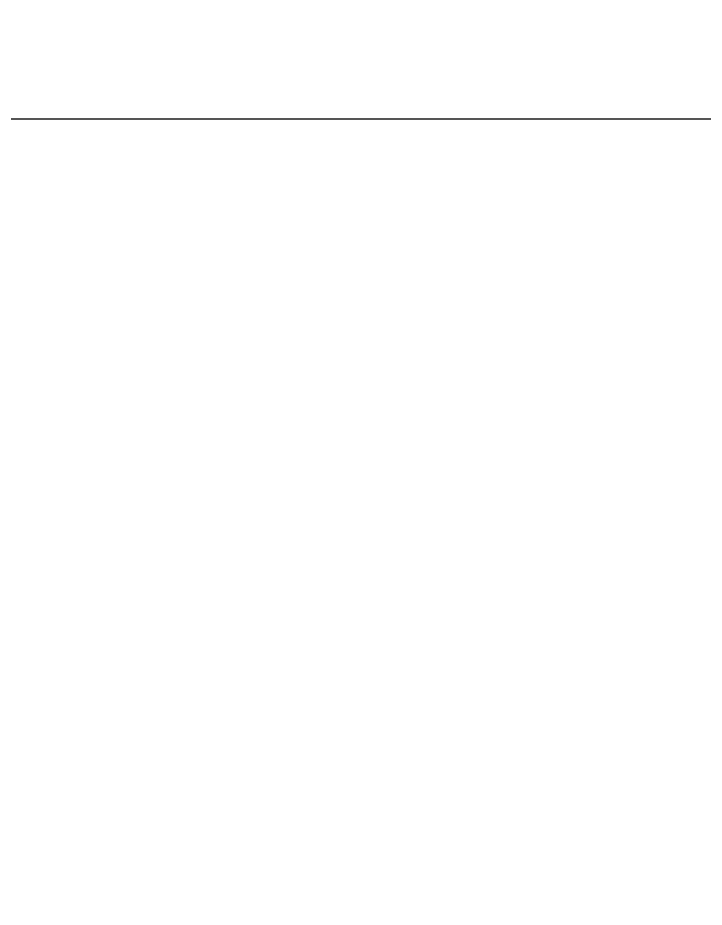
# Model space of a CAD drawing. Extents: x 104132 to 3338343, y -1228862 to 1409848.
# Drawn here: x 2018981.38 to 2018984.946, y 90489.085 to 90493.703 of the extents above; entities that cross this region are included whole.
import ezdxf

# ---------------------------------------------------------------- set-up
doc = ezdxf.new("R2010")
doc.units = 0
doc.linetypes.add('CENTER', pattern=[50.8, 31.75, -6.35, 6.35, -6.35])
doc.linetypes.add('CENTER2', pattern=[28.575, 19.05, -3.175, 3.175, -3.175])
for name, color, linetype in [('#幕墙线-平面', 8, 'Continuous'), ('#标注', 8, 'Continuous'), ('#轴线', 8, 'CENTER2'), ('DOTE', 8, 'CENTER'), ('IEL-FINE', 8, 'Continuous')]:
    doc.layers.add(name, color=color, linetype=linetype)

# ---------------------------------------------------------------- blocks, each defined once
blk = doc.blocks.new('轴网20240313')
at = {"layer": '#标注', "ltscale": 300}
blk.add_circle((571467.8559, -147345.891), 64700, dxfattribs=at)
at = {"layer": '#轴线', "ltscale": 300}
blk.add_lwpolyline([(574767.8559, -147345.891), (568167.8559, -147345.891)], dxfattribs=at)
for radius in [64700, 63300, 57500, 53700, 44100, 34500, 24900, 15300, 3300]:
    blk.add_circle((571467.8559, -147345.891), radius, dxfattribs=at)
blk = doc.blocks.new('HGDTRET')
at = {"layer": '#幕墙线-平面', "ltscale": 300}
blk.add_arc((1191548.4364, 36831.0586), 60400, 132.123593656, 332.577535444, dxfattribs=at)

msp = doc.modelspace()

# ---------------------------------------------------------------- hatches: boundary and pattern name
at = {"layer": 'IEL-FINE', "ltscale": 300}
h = msp.add_hatch(dxfattribs=at)
h.set_pattern_fill('DOTS', color=256, scale=200)
h.set_pattern_definition([(0, (1953987.55, 25493.18), (158.75, 317.5), [0, -317.5])])
edge = h.paths.add_edge_path()
edge.add_arc((2065852.6044, 75848.1487), 14800, 202.13232618, 342.6463112)
edge.add_arc((2018987.5517, 90493.1762), 63900, 342.646311198, 345.000000005)
edge.add_arc((2018987.5517, 90493.1762), 63900, 345.000000005, 348.000000001)
edge.add_arc((2018987.5517, 90493.1762), 63900, 348.000000001, 350.999999998)
edge.add_arc((2018987.5517, 90493.1762), 63900, 350.999999998, 380.999999997)
edge.add_arc((2018987.5517, 90493.1762), 63900, 20.999999997, 26.999999999)
edge.add_arc((2018987.5517, 90493.1762), 63900, 26.999999999, 50.75609731)
edge.add_arc((2018987.5517, 90493.1762), 63900, 50.75609731, 120.594569422)
edge.add_arc((2018987.5517, 90493.1762), 63900, 120.594569422, 128.092696821)
edge.add_arc((2018987.5513, 90493.1766), 63899.9994, 128.092696819, 128.5205922)
edge.add_arc((1981557.5201, 137514.477), 3800, 128.5205922, 304.9822983)
edge.add_arc((2006554.4172, 101791.7233), 39800, 74.61122184, 124.98229826, ccw=False)
edge.add_arc((2011065.6611, 118182.2291), 22800, -28.01703687, 74.61122184, ccw=False)
edge.add_arc((2046377.9794, 99392.8656), 17200, 151.98296313, 245.4315458)
edge.add_arc((2028707.3241, 60740.5961), 25300, 22.13232618, 65.4315458, ccw=False)
edge = h.paths.add_edge_path()
edge.add_arc((2065852.6044, 75848.1487), 14800, 202.13232618, 272.08979733)
edge.add_arc((2018987.5517, 90493.1762), 55800, 122.83726527, 328.16247824, ccw=False)
edge.add_arc((2006554.4172, 101791.7233), 39800, 74.61122184, 116.60623372, ccw=False)
edge.add_arc((2011065.6611, 118182.2291), 22800, -28.01703687, 74.61122184, ccw=False)
edge.add_arc((2046377.9794, 99392.8656), 17200, 151.98296313, 245.4315458)
edge.add_arc((2028707.3241, 60740.5961), 25300, 22.13232618, 65.4315458, ccw=False)
edge = h.paths.add_edge_path()
edge.add_arc((2018987.5517, 90493.1762), 65000, 0, 180)
edge.add_arc((2018987.5517, 90493.1762), 65000, 180, 360)

# ---------------------------------------------------------------- linework, layer by layer
at = {"layer": '#幕墙线-平面'}
for radius in [65000, 55800]:
    msp.add_circle((2018987.5517, 90493.1762), radius, dxfattribs=at)

# ---------------------------------------------------------------- block references
msp.add_blockref('HGDTRET', (827439.1152, 53662.1176), dxfattribs=at)
at = {"layer": 'DOTE'}
msp.add_blockref('轴网20240313', (1447519.6958, 237839.0672), dxfattribs=at)

doc.saveas('drawing.dxf')
